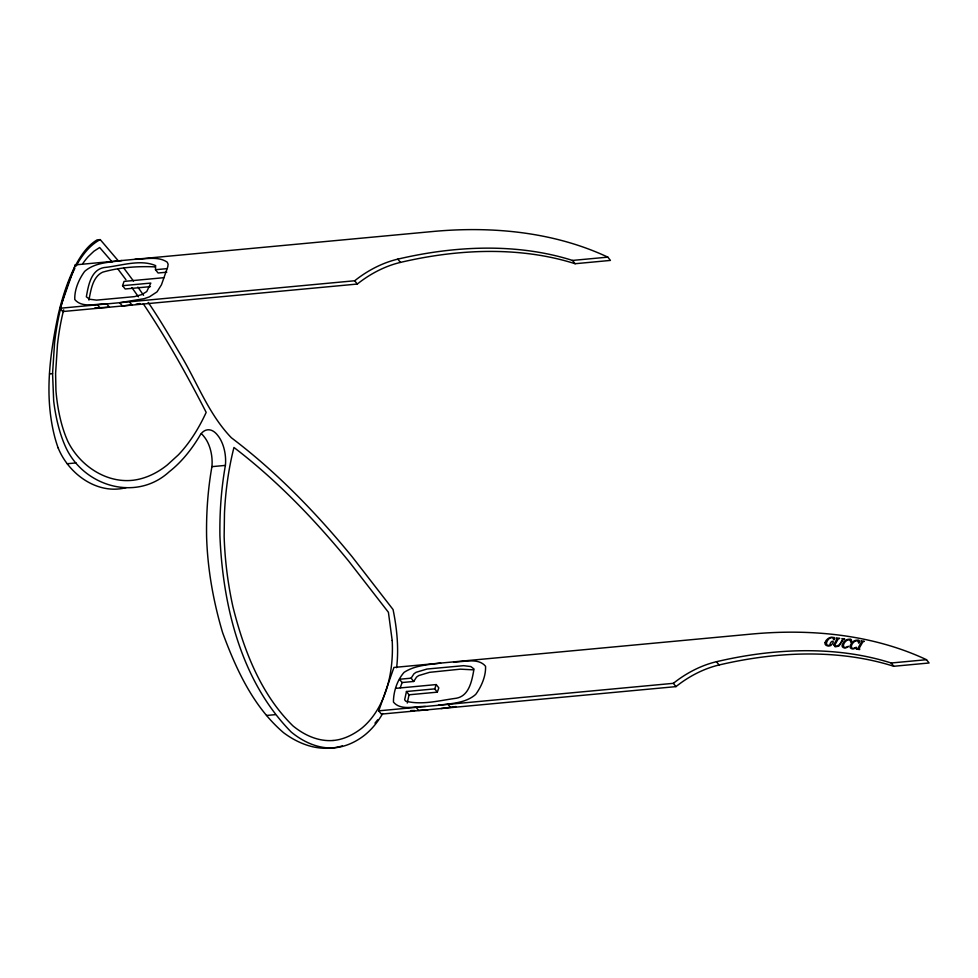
<?xml version="1.0" encoding="UTF-8"?>
<svg xmlns="http://www.w3.org/2000/svg" width="978" height="978" viewBox="0 0 978 978"><rect width="100%" height="100%" fill="white"/><g stroke="black" fill="none" stroke-linecap="round" stroke-linejoin="round"><path stroke-width="1.47" d="M382.679 713.537A126.712 84.56 74.3 0 1 364.757 735.04C354.439 743.182 341.579 748.61 328.278 747.901A108.313 70.11 76.4 0 1 291.236 732.07C240.845 680.798 222.788 605.578 219.916 535.699A231.15 129.01 83.8 0 1 225.405 465.394A27.604 15.403 83.8 0 0 217.703 435.369A27.604 14.731 85.5 0 0 200.698 434.183A231.15 123.375 85.5 0 1 169.267 471.714C136.003 502.325 83.509 486.164 65.722 447.19A108.313 46.443 -88.4 0 1 53.68 401.004L52.567 373.62L54.548 343.156A126.663 50.783 -87 0 1 74.854 268.388M74.56 267.263A123.778 41.724 -83.9 0 0 58.362 314.06C51.125 348.217 45.856 383.718 51.039 418.56A111.431 42.091 -85.8 0 0 58.142 447.887M396.628 667.717C398.902 648.292 396.982 628.634 393.058 609.538L352.178 556.8C316.31 512.985 276.615 471.971 231.37 437.765C208.999 414.525 197.813 383.963 181.639 356.603C170.795 338.351 160.233 319.904 148.191 302.398M407.251 703.048L409.048 694.796L406.457 691.507L404.66 699.771L405.662 701.128C421.958 705.419 439.88 700.407 456.359 698.231C469.55 695.823 472.019 679.906 474.012 669.001L470.858 666.568L463.621 665.676L426.995 669.038L416.09 672.302L413.938 673.818L411.127 678.17L413.731 681.458L416.542 677.094L418.682 675.59L429.599 672.326L460.296 669.16L473.45 669.844M60.086 308.266L75.282 264.879L432.569 231.529A505.051 324.024 -38.4 0 1 607.839 257.141L610.443 260.417L575.113 263.718A416.506 267.214 -38.4 0 0 400.43 262.41A79.145 50.783 -38.4 0 0 357.3 284.048L62.678 311.554L60.086 308.266L354.696 280.759A79.145 50.783 -38.4 0 1 397.826 259.133A416.506 267.214 -38.4 0 1 572.509 260.429L607.839 257.141M150.441 286.627L125.16 288.987L122.556 285.698L124.059 281.407L163.949 277.679M166.81 272.19L158.081 273.009L155.49 269.72L155.636 265.625C140.086 258.877 120.551 265.992 104.023 267.556C90.807 269.928 88.326 285.882 86.345 296.786L89.499 299.219L96.59 300.124L134.475 296.64L141.969 294.537L146.761 291.53L150.82 283.07L122.556 285.698M378.743 710.835L393.938 667.448L751.226 634.099A505.051 324.024 -38.4 0 1 926.508 659.698L929.1 662.986L893.77 666.275A416.506 267.214 -38.4 0 0 719.087 664.979A79.145 50.783 -38.4 0 0 675.957 686.617L381.334 714.111L378.743 710.835L673.353 683.329A79.145 50.783 -38.4 0 1 716.483 661.703A416.506 267.214 -38.4 0 1 891.166 662.998L926.508 659.698M400.283 687.705L402.092 682.534L399.501 679.258L411.127 678.17M436.225 684.576L438.816 687.864L437.313 692.155L434.721 688.879L436.225 684.576L396.322 688.304M75.172 266.065C80.575 255.992 87.054 245.894 97.091 239.891L100.221 239.598L118.534 261.102M374.977 723.158L377.716 719.771M100.221 239.598C89.389 245.331 81.981 255.502 76.137 265.979L75.282 264.879M342.41 745.859C332.043 749.124 320.821 748.989 310.368 746.177A111.431 76.101 72.6 0 1 283.657 732.779C253.436 707.008 236.175 669.417 222.703 632.9L222.177 631.189C213.204 600.565 207.581 568.878 206.602 536.934A231.138 130.111 83.5 0 1 211.92 466.653A27.604 15.538 83.5 0 0 204.047 436.64A27.604 14.597 85.8 0 0 201.358 433.731M126.15 487.631C97.433 495.198 68.582 473.939 58.142 447.9M129.267 301.615L131.871 304.892L122.311 305.98L119.719 302.703L144.133 298.681L149.438 296.847L157.042 291.86L161.468 284.769L167.751 266.847L168.118 264.268L167.226 262.165C157.923 255.82 145.429 259.28 134.915 259.317M135.942 304.231L140.013 303.559M438.376 705.26C451.041 703.439 465.552 703.329 475.699 694.417C481.457 686.507 485.993 676.091 485.553 666.275C478.071 657.277 463.694 662.35 453.572 661.886M440.968 708.549L455.956 706.568M333.058 740.493C343.51 739.661 353.156 734.784 361.383 728.5A119.475 79.731 74.3 0 0 392.202 640.541M121.981 260.527C109.304 262.336 94.793 262.483 84.646 271.383C78.876 279.292 74.365 289.708 74.793 299.537C82.274 308.522 96.663 303.437 106.785 303.901L109.377 307.19L94.817 307.972M440.638 663.084C428.242 664.698 414.831 665.333 404.073 672.363C397.19 680.077 393.376 691.886 393.449 702.094C400.931 711.092 415.32 705.994 425.442 706.471M155.49 269.72L167.116 268.632M49.548 373.902L52.567 373.62M67.237 463.743L76.076 462.912M211.92 466.653L225.405 465.394M402.092 682.534L413.731 681.458M406.457 691.507L434.721 688.879M409.048 694.796L437.313 692.155M266.505 715.468L275.331 714.649M428.034 709.759L418.621 710.444L416.029 707.155M410.907 710.578L414.77 710.517M155.062 266.884C137.666 266.065 119.56 267.361 102.727 272.141C92.592 276.774 90.844 290.319 88.937 300.075M112.067 261.859L99.658 247.52L93.888 251.248L88.264 256.591A119.475 47.898 -87 0 0 82.885 263.461M572.509 260.429L575.113 263.718M891.166 662.998L893.77 666.275M397.826 259.133L400.43 262.41M716.483 661.703L719.087 664.979M354.696 280.759L357.3 284.048M673.353 683.329L675.957 686.617M447.924 704.184L450.528 707.461M97.372 304.598L99.964 307.874M123.717 267.972L133.509 281.077M117.763 268.816L125.954 279.732M131.896 287.618L138.46 296.823M137.886 287.08L143.57 295.319M143.277 303.791C166.627 338.547 187.079 375.136 206.175 412.374A223.717 119.402 85.5 0 1 178.338 454.892L167.434 464.831A223.84 113.839 87.1 0 1 132.825 480.284C105.746 483.242 79.768 465.381 67.971 441.665A100.563 43.118 -88.4 0 1 55.929 390.418L55.599 373.327L57.47 344.562A119.475 47.898 -87 0 1 63.668 309.843M392.19 640.541L388.413 612.289L348.694 561.127C314.561 519.404 276.86 480.271 233.95 447.472A223.717 124.866 83.8 0 0 224.475 513.193L224.145 536.47A223.84 130.208 82.1 0 0 232.923 606.739C243.718 649.869 260.588 694.197 292.923 725.859A100.563 65.098 76.4 0 0 333.058 740.505M833.843 644.82L835.175 646.8L838.794 646.165L843.048 639.771L844.686 638.952L841.899 638.622L842.523 639.575L839.637 644.673L836.129 646.385L835.016 645.737L835.175 644.38L838.097 639.111L839.699 638.353L836.3 637.949L836.923 638.915L833.843 644.82M850.677 641.299C850.175 644.612 853.88 637.888 848.794 639.282A5.171 3.313 -38.4 0 0 847.009 639.636A4.963 3.179 -38.4 0 0 845.224 640.614A5.782 3.704 -38.4 0 0 843.647 642.106L842.241 644.722A5.22 3.35 -38.4 0 0 842.364 646.764C843.525 648.487 846.092 648.084 847.596 647.057C850.787 644.49 844.405 649.502 843.549 646.519C842.376 643.243 848.782 636.898 850.677 641.299M858.598 642.253C858.097 645.566 861.814 638.83 856.728 640.223A5.171 3.313 -38.4 0 0 854.943 640.578A4.963 3.179 -38.4 0 0 853.146 641.556A5.782 3.704 -38.4 0 0 851.581 643.047L850.175 645.676A5.22 3.35 -38.4 0 0 850.298 647.717C851.459 649.441 854.014 649.037 855.53 648.011C858.708 645.443 852.327 650.443 851.483 647.473C850.31 644.196 856.716 637.852 858.598 642.253M825.09 642.656C824.307 645.92 828.623 646.58 830.835 645.529C836.483 640.199 830.542 639.49 829.784 645.248C822.486 646.996 828.989 634.71 833.415 638.279C833.183 642.473 836.691 636.788 833.073 637.436C830.774 636.727 828.427 638.059 826.838 639.673A5.513 3.533 -38.4 0 0 825.664 641.213L825.09 642.656M861.667 641.654L857.889 648.426L856.325 649.147L859.699 649.551L859.381 647.962L862.767 642.02L864.344 641.299L860.97 640.896L861.667 641.654"/></g></svg>
